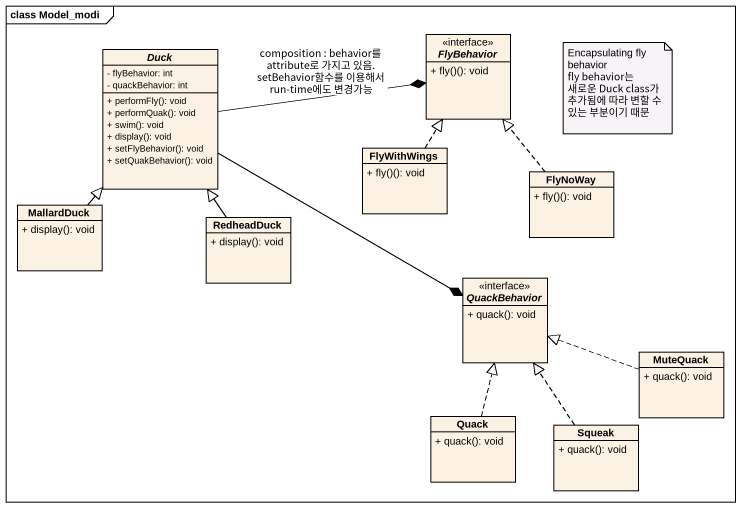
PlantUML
@startuml
mainframe class Model_modi
hide circle
hide empty members
skinparam classAttributeIconSize 0
interface FlyBehavior {
  + fly()(): void
}
abstract class Duck {
  - flyBehavior: int
  - quackBehavior: int
  + performFly(): void
  + performQuak(): void
  + swim(): void
  + display(): void
  + setFlyBehavior(): void
  + setQuakBehavior(): void
}
class FlyWithWings {
  + fly()(): void
}
class FlyNoWay {
  + fly()(): void
}
class MallardDuck {
  + display(): void
}
class RedheadDuck {
  + display(): void
}
interface QuackBehavior {
  + quack(): void
}
class MuteQuack {
  + quack(): void
}
class Quack {
  + quack(): void
}
class Squeak {
  + quack(): void
}
Duck -right-* FlyBehavior : composition : behavior를 attribute로 가지고 있음. setBehavior함수를 이용해서 run-time에도 변경가능
Duck -right-* QuackBehavior
FlyWithWings .up.|> FlyBehavior
FlyNoWay .up.|> FlyBehavior
MallardDuck -up-|> Duck
RedheadDuck -up-|> Duck
MuteQuack .left.|> QuackBehavior
Quack .up.|> QuackBehavior
Squeak .up.|> QuackBehavior
note as N1
  Encapsulating fly behavior
  fly behavior는 새로운 Duck class가 추가됨에 따라 변할 수 있는 부분이기 때문
end note
@enduml
